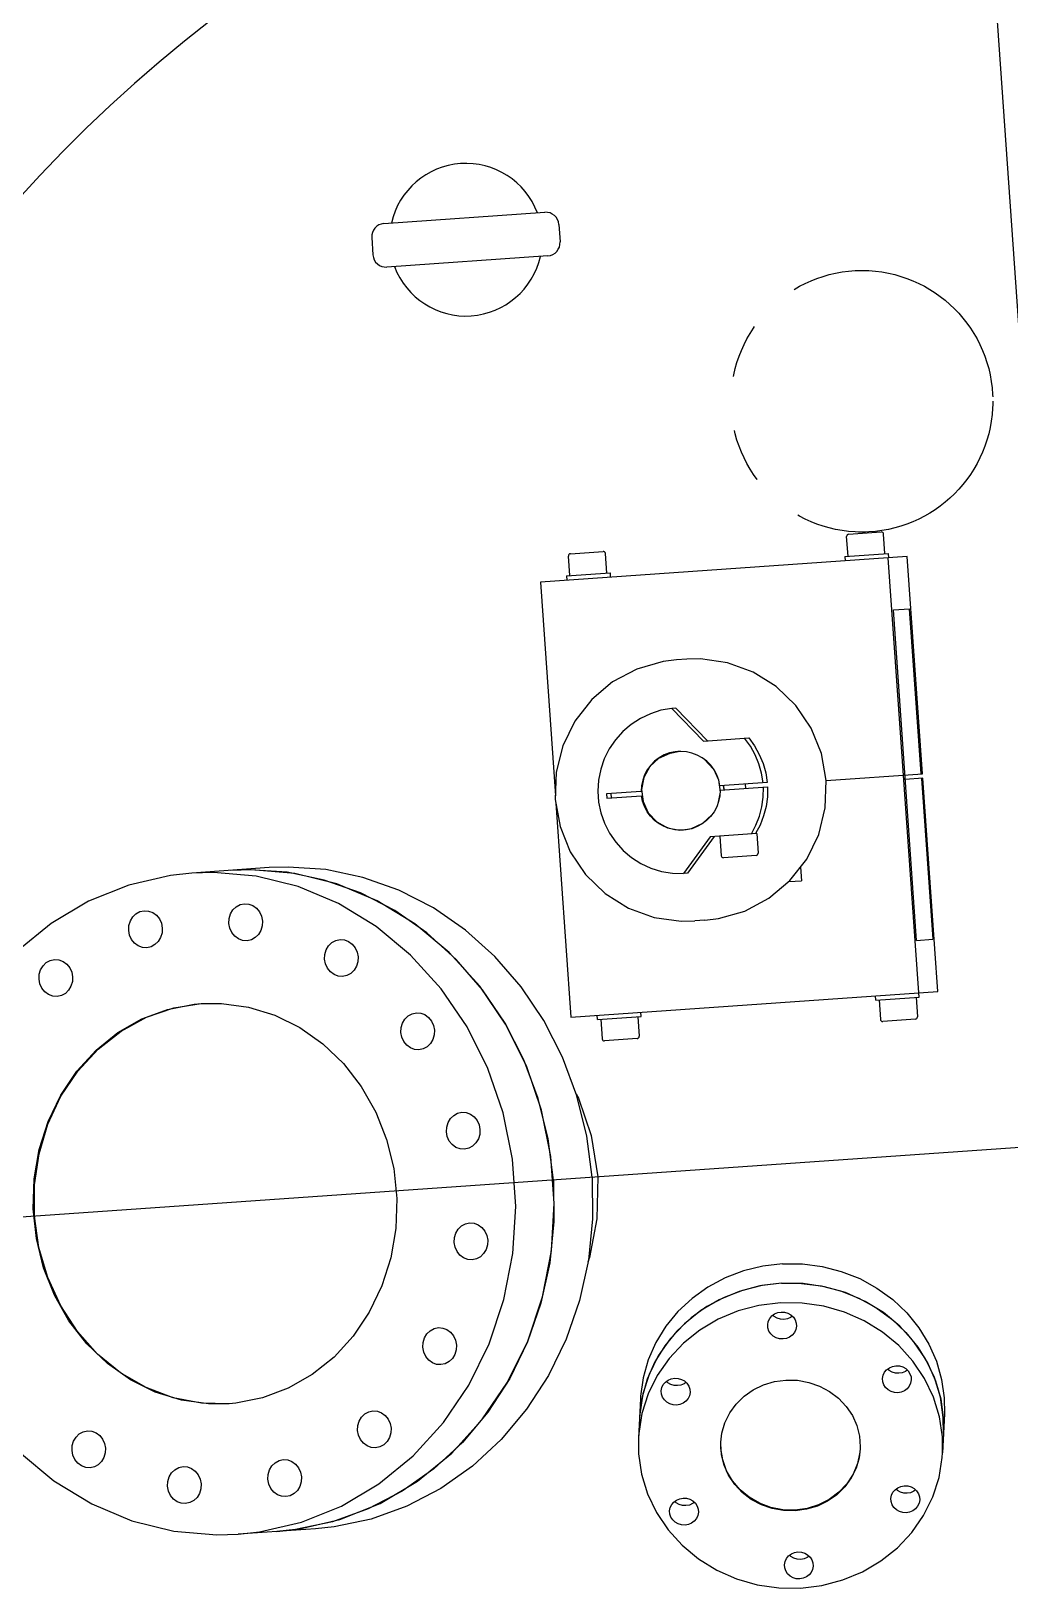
# Model space of a CAD drawing. Extents: x -50 to 48714, y -13211 to 6743.
# Drawn here: x 20796.7 to 21021, y 179.4 to 537.2 of the extents above; entities that cross this region are included whole.
import ezdxf

# ---------------------------------------------------------------- set-up
doc = ezdxf.new("R2010")
doc.units = 0
doc.header["$LTSCALE"] = 50
doc.linetypes.add('UE46_HMI$0$DASH_CENTER', pattern=[36, 24, -3, 6, -3])
doc.linetypes.add('UE46_HMI$0$PHANTOM', pattern=[2.5, 1.25, -0.25, 0.25, -0.25, 0.25, -0.25])
doc.layers.get('0').update_dxf_attribs({"linetype": 'CONTINUOUS'})
doc.layers.add('UE46_HMI$0$1', color=7, linetype='CONTINUOUS')
doc.layers.add('UE46_HMI$0$BETON', color=7, linetype='CONTINUOUS')

# ---------------------------------------------------------------- blocks, each defined once
blk = doc.blocks.new('UE46_HMI$0$SOCKEL__39')
at = {"layer": 'UE46_HMI$0$BETON', "color": 4, "linetype": 'UE46_HMI$0$PHANTOM'}
blk.add_circle((3987.15, 452.44), 30, dxfattribs=at)
blk = doc.blocks.new('UE46_HMI')
at = {"color": 7, "linetype": 'CONTINUOUS'}
for p, q in [((3877.54, 493.12), (3914.45, 495.7)), ((3917.65, 492.92), (3917.93, 488.93)), ((3874.76, 489.92), (3875.04, 485.93)), ((3915.15, 485.73), (3878.24, 483.15)), ((3984.1, 421.87), (3991.58, 422.4)), ((3983.95, 416.85), (3983.63, 421.34)), ((3992.43, 417.44), (3992.11, 421.93)), ((3997.54, 416.8), (3913.45, 410.92)), ((3920.16, 412.39), (3919.85, 416.88)), ((3920.31, 417.41), (3927.8, 417.94)), ((3928.64, 412.98), (3928.33, 417.47)), ((3983.2, 416.8), (3993.17, 417.5)), ((3983.2, 416.8), (3983.27, 415.8)), ((3993.17, 417.5), (3993.24, 416.5)), ((4000.16, 316.74), (3993.18, 416.5)), ((4001.02, 366.92), (3997.54, 416.8)), ((3919.42, 412.34), (3929.39, 413.04)), ((3919.42, 412.34), (3919.49, 411.34)), ((3929.39, 413.04), (3929.46, 412.04)), ((3913.45, 410.92), (3916.88, 361.9)), ((3994.37, 404.55), (3998.07, 404.81)), ((3999.67, 328.73), (3994.37, 404.55)), ((4000.72, 366.9), (3998.07, 404.81)), ((3935.52, 390.94), (3929.99, 388)), ((3941.55, 392.67), (3935.52, 390.94)), ((3944.66, 393.05), (3941.55, 392.67)), ((3946.97, 393.21), (3944.66, 393.05)), ((3950.1, 393.27), (3946.97, 393.21)), ((3956.31, 392.4), (3950.1, 393.27)), ((3962.2, 390.25), (3956.31, 392.4)), ((3967.51, 386.93), (3962.2, 390.25)), ((3929.99, 388), (3925.19, 383.97)), ((3972.02, 382.57), (3967.51, 386.93)), ((3925.19, 383.97), (3921.33, 379.02)), ((3936.36, 379.66), (3934.24, 378.28)), ((3938.65, 380.73), (3936.36, 379.66)), ((3941.07, 381.5), (3938.65, 380.73)), ((3943.56, 381.94), (3941.07, 381.5)), ((3944.51, 382), (3943.56, 381.94)), ((3943.56, 381.94), (3950.79, 374.44)), ((3944.51, 382), (3951.75, 374.5)), ((3975.53, 377.37), (3972.02, 382.57)), ((3921.33, 379.02), (3918.59, 373.39)), ((3932.32, 376.64), (3930.63, 374.75)), ((3934.24, 378.28), (3932.32, 376.64)), ((3977.88, 371.56), (3975.53, 377.37)), ((3918.59, 373.39), (3917.07, 367.3)), ((3929.21, 372.66), (3928.07, 370.39)), ((3930.63, 374.75), (3929.21, 372.66)), ((3950.79, 374.44), (3961.21, 375.16)), ((3961.57, 373.28), (3960.25, 375.1)), ((3961.21, 375.16), (3962.53, 373.35)), ((3962.67, 371.32), (3961.57, 373.28)), ((3962.53, 373.35), (3963.62, 371.39)), ((3928.07, 370.39), (3927.25, 368)), ((3938.71, 368.92), (3937.93, 367.87)), ((3940.6, 370.51), (3938.54, 368.59)), ((3939.62, 369.85), (3938.71, 368.92)), ((3940.66, 370.64), (3939.62, 369.85)), ((3940.6, 370.51), (3943.15, 371.7)), ((3941.81, 371.27), (3940.66, 370.64)), ((3943.03, 371.73), (3941.81, 371.27)), ((3944.3, 372), (3943.03, 371.73)), ((3943.15, 371.7), (3945, 372.02)), ((3944.95, 372.07), (3944.3, 372)), ((3945.6, 372.09), (3944.95, 372.07)), ((3945.43, 372.09), (3945.26, 372.07)), ((3946.9, 372), (3945.6, 372.09)), ((3948.18, 371.71), (3946.9, 372)), ((3949.39, 371.25), (3948.18, 371.71)), ((3950.53, 370.61), (3949.39, 371.25)), ((3951.57, 369.82), (3950.53, 370.61)), ((3951.15, 370.15), (3951.16, 370.14)), ((3951.16, 370.14), (3953.05, 368.11)), ((3952.48, 368.89), (3951.57, 369.82)), ((3953.25, 367.83), (3952.48, 368.89)), ((3963.52, 369.25), (3962.67, 371.32)), ((3964.13, 367.09), (3963.52, 369.25)), ((3963.62, 371.39), (3964.48, 369.31)), ((3964.48, 369.31), (3965.09, 367.15)), ((3978.96, 365.38), (3977.88, 371.56)), ((3917.07, 367.3), (3916.85, 361.03)), ((3926.76, 365.51), (3926.6, 362.99)), ((3927.25, 368), (3926.76, 365.51)), ((3936.88, 365.49), (3936.62, 364.21)), ((3937.17, 366.13), (3936.64, 363.36)), ((3937.32, 366.72), (3936.88, 365.49)), ((3938.54, 368.59), (3937.17, 366.13)), ((3937.93, 367.87), (3937.32, 366.72)), ((3953.09, 368.06), (3954.27, 365.53)), ((3953.86, 366.68), (3953.25, 367.83)), ((3954.3, 365.45), (3953.86, 366.68)), ((3954.27, 365.53), (3954.61, 362.73)), ((3954.55, 364.17), (3954.3, 365.45)), ((3964.48, 364.87), (3964.13, 367.09)), ((3965.09, 367.15), (3965.43, 364.93)), ((3978.75, 359.11), (3978.96, 365.38)), ((3978.96, 365.38), (4001.02, 366.92)), ((4001.09, 365.92), (3997.09, 365.64)), ((4000.79, 365.9), (4003.37, 328.99)), ((4004.51, 317.04), (4001.09, 365.92)), ((3926.6, 362.99), (3926.78, 360.46)), ((3936.54, 362.91), (3928.6, 362.36)), ((3928.6, 362.36), (3928.67, 361.36)), ((3928.67, 361.36), (3936.61, 361.92)), ((3929.56, 362.43), (3929.63, 361.43)), ((3936.62, 364.21), (3936.54, 362.91)), ((3936.87, 360.64), (3936.61, 361.92)), ((3936.64, 363.36), (3936.98, 360.57)), ((3954.61, 362.73), (3954.09, 360.05)), ((3954.55, 361.87), (3954.29, 360.6)), ((3965.43, 364.93), (3954.55, 364.17)), ((3954.62, 363.18), (3954.55, 361.87)), ((3954.62, 363.18), (3965.5, 363.94)), ((3955.35, 364.23), (3955.47, 363.23)), ((3955.56, 363.24), (3955.49, 364.24)), ((3960.55, 363.59), (3960.48, 364.59)), ((3964.21, 359.4), (3964.51, 361.62)), ((3964.51, 361.62), (3964.54, 363.87)), ((3965.47, 361.69), (3965.17, 359.47)), ((3965.5, 363.94), (3965.47, 361.69)), ((3916.85, 361.03), (3917.94, 354.86)), ((3917, 360.18), (3920.43, 311.16)), ((3926.78, 360.46), (3927.29, 357.98)), ((3927.29, 357.98), (3928.12, 355.59)), ((3937.3, 359.41), (3936.87, 360.64)), ((3936.98, 360.57), (3938.17, 358.02)), ((3937.91, 358.25), (3937.3, 359.41)), ((3938.68, 357.2), (3937.91, 358.25)), ((3938.17, 358.02), (3940.09, 355.96)), ((3953.23, 358.22), (3952.46, 357.17)), ((3953.84, 359.37), (3953.23, 358.22)), ((3954.29, 360.6), (3953.84, 359.37)), ((3963.65, 357.23), (3964.21, 359.4)), ((3965.17, 359.47), (3964.61, 357.29)), ((3977.23, 353.03), (3978.75, 359.11)), ((3917.94, 354.86), (3920.29, 349.04)), ((3928.12, 355.59), (3929.27, 353.33)), ((3939.59, 356.27), (3938.68, 357.2)), ((3940.63, 355.47), (3939.59, 356.27)), ((3940.09, 355.96), (3942.55, 354.59)), ((3941.77, 354.84), (3940.63, 355.47)), ((3942.99, 354.38), (3941.77, 354.84)), ((3942.55, 354.59), (3945.31, 354.05)), ((3944.26, 354.09), (3942.99, 354.38)), ((3946.25, 354.07), (3948.1, 354.4)), ((3948.14, 354.36), (3946.86, 354.09)), ((3948.1, 354.4), (3950.65, 355.59)), ((3949.36, 354.82), (3948.14, 354.36)), ((3950.5, 355.45), (3949.36, 354.82)), ((3951.54, 356.24), (3950.5, 355.45)), ((3952.71, 357.51), (3950.65, 355.59)), ((3952.46, 357.17), (3951.54, 356.24)), ((3952.72, 357.53), (3952.71, 357.51)), ((3961.79, 353.15), (3962.84, 355.13)), ((3963.8, 355.2), (3962.74, 353.22)), ((3962.84, 355.13), (3963.65, 357.23)), ((3964.61, 357.29), (3963.8, 355.2)), ((3929.27, 353.33), (3930.7, 351.25)), ((3930.7, 351.25), (3932.4, 349.37)), ((3945.56, 353.99), (3944.26, 354.09)), ((3945.31, 354.05), (3946.25, 354.07)), ((3946.21, 354.02), (3945.56, 353.99)), ((3946.86, 354.09), (3946.21, 354.02)), ((3952.33, 352.49), (3946.21, 344.05)), ((3946.69, 354.07), (3946.52, 354.06)), ((3953.29, 352.56), (3947.16, 344.12)), ((3963.03, 353.24), (3952.33, 352.49)), ((3954.55, 352.64), (3954.86, 348.16)), ((3963.03, 353.24), (3963.34, 348.75)), ((3974.49, 347.39), (3977.23, 353.03)), ((3920.29, 349.04), (3923.8, 343.84)), ((3932.4, 349.37), (3934.34, 347.74)), ((3934.34, 347.74), (3936.47, 346.38)), ((3962.88, 348.21), (3955.39, 347.69)), ((3970.63, 342.45), (3974.49, 347.39)), ((3828.65, 343.65), (3819.05, 341.43)), ((3833.54, 344.18), (3828.65, 343.65)), ((3851.25, 345.42), (3833.54, 344.18)), ((3838.45, 344.33), (3833.54, 344.18)), ((3848.27, 343.47), (3838.45, 344.33)), ((3846.72, 344.95), (3842.39, 344.8)), ((3847.31, 344.95), (3842.39, 344.8)), ((3855.36, 344.36), (3846.72, 344.95)), ((3857.12, 344.09), (3847.31, 344.95)), ((3855.57, 345.57), (3851.25, 345.42)), ((3863.88, 342.58), (3855.36, 344.36)), ((3864.22, 344.98), (3855.57, 345.57)), ((3866.74, 341.7), (3857.12, 344.09)), ((3872.74, 343.2), (3864.22, 344.98)), ((3923.8, 343.84), (3928.3, 339.48)), ((3936.47, 346.38), (3938.77, 345.31)), ((3938.77, 345.31), (3941.18, 344.56)), ((3941.18, 344.56), (3943.68, 344.14)), ((3943.68, 344.14), (3946.21, 344.05)), ((3947.16, 344.12), (3946.21, 344.05)), ((3973.04, 345.54), (3973.26, 342.43)), ((3819.05, 341.43), (3809.86, 337.72)), ((3857.89, 341.08), (3848.27, 343.47)), ((3867.12, 337.21), (3857.89, 341.08)), ((3872.15, 339.63), (3863.88, 342.58)), ((3875.97, 337.83), (3866.74, 341.7)), ((3881.01, 340.25), (3872.74, 343.2)), ((3888.89, 336.19), (3881.01, 340.25)), ((3965.83, 338.42), (3970.63, 342.45)), ((3970.36, 342.22), (3973.26, 342.43)), ((3809.86, 337.72), (3801.26, 332.61)), ((3842.95, 335.72), (3843.7, 336.45)), ((3843.7, 336.45), (3844.59, 336.94)), ((3844.59, 336.94), (3845.58, 337.15)), ((3845.58, 337.15), (3846.58, 337.08)), ((3846.58, 337.08), (3847.54, 336.72)), ((3847.54, 336.72), (3848.38, 336.1)), ((3875.77, 331.94), (3867.12, 337.21)), ((3880.04, 335.57), (3872.15, 339.63)), ((3884.63, 332.56), (3875.97, 337.83)), ((3928.3, 339.48), (3933.62, 336.16)), ((3960.29, 335.47), (3965.83, 338.42)), ((3819.1, 332.14), (3819.42, 333.19)), ((3819.42, 333.19), (3819.97, 334.11)), ((3819.97, 334.11), (3820.71, 334.84)), ((3820.71, 334.84), (3821.61, 335.33)), ((3821.61, 335.33), (3822.6, 335.55)), ((3822.6, 335.55), (3823.6, 335.47)), ((3823.6, 335.47), (3824.56, 335.11)), ((3824.56, 335.11), (3825.4, 334.49)), ((3825.4, 334.49), (3826.07, 333.66)), ((3826.07, 333.66), (3826.53, 332.66)), ((3842.03, 332.65), (3842.09, 333.75)), ((3842.09, 333.75), (3842.4, 334.8)), ((3842.4, 334.8), (3842.95, 335.72)), ((3848.38, 336.1), (3849.05, 335.27)), ((3849.05, 335.27), (3849.51, 334.27)), ((3849.51, 334.27), (3849.72, 333.18)), ((3849.72, 333.18), (3849.66, 332.08)), ((3887.41, 330.47), (3880.04, 335.57)), ((3896.26, 331.09), (3888.89, 336.19)), ((3933.62, 336.16), (3939.51, 334.02)), ((3939.51, 334.02), (3945.71, 333.14)), ((3945.71, 333.14), (3948.85, 333.2)), ((3951.15, 333.36), (3948.85, 333.2)), ((3951.15, 333.36), (3954.27, 333.74)), ((3954.27, 333.74), (3960.29, 335.47)), ((3801.26, 332.61), (3793.42, 326.18)), ((3819.05, 331.04), (3819.1, 332.14)), ((3819.26, 329.95), (3819.05, 331.04)), ((3819.71, 328.95), (3819.26, 329.95)), ((3826.37, 329.42), (3825.82, 328.5)), ((3826.68, 330.47), (3826.37, 329.42)), ((3826.53, 332.66), (3826.73, 331.58)), ((3826.73, 331.58), (3826.68, 330.47)), ((3842.24, 331.56), (3842.03, 332.65)), ((3842.7, 330.56), (3842.24, 331.56)), ((3843.37, 329.73), (3842.7, 330.56)), ((3844.21, 329.11), (3843.37, 329.73)), ((3848.05, 329.38), (3847.16, 328.89)), ((3848.8, 330.11), (3848.05, 329.38)), ((3849.35, 331.03), (3848.8, 330.11)), ((3849.66, 332.08), (3849.35, 331.03)), ((3883.68, 325.37), (3875.77, 331.94)), ((3892.53, 325.99), (3884.63, 332.56)), ((3894.15, 324.39), (3887.41, 330.47)), ((3903.01, 325.01), (3896.26, 331.09)), ((3820.38, 328.12), (3819.71, 328.95)), ((3821.23, 327.5), (3820.38, 328.12)), ((3822.18, 327.14), (3821.23, 327.5)), ((3823.19, 327.07), (3822.18, 327.14)), ((3824.17, 327.28), (3823.19, 327.07)), ((3825.07, 327.77), (3824.17, 327.28)), ((3825.82, 328.5), (3825.07, 327.77)), ((3845.17, 328.75), (3844.21, 329.11)), ((3846.17, 328.67), (3845.17, 328.75)), ((3847.16, 328.89), (3846.17, 328.67)), ((3864, 325.53), (3864.31, 326.58)), ((3864.31, 326.58), (3864.86, 327.5)), ((3864.86, 327.5), (3865.61, 328.23)), ((3865.61, 328.23), (3866.51, 328.72)), ((3866.51, 328.72), (3867.49, 328.93)), ((3867.49, 328.93), (3868.49, 328.86)), ((3868.49, 328.86), (3869.45, 328.5)), ((3869.45, 328.5), (3870.29, 327.88)), ((3870.29, 327.88), (3870.97, 327.05)), ((3870.97, 327.05), (3871.42, 326.05)), ((3871.42, 326.05), (3871.63, 324.96)), ((3899.52, 318.27), (3892.53, 325.99)), ((3999.67, 328.73), (4003.37, 328.99)), ((3798.86, 322.01), (3799.41, 322.93)), ((3799.41, 322.93), (3800.16, 323.66)), ((3800.16, 323.66), (3801.06, 324.14)), ((3801.06, 324.14), (3802.04, 324.36)), ((3802.04, 324.36), (3803.05, 324.28)), ((3803.05, 324.28), (3804, 323.92)), ((3804, 323.92), (3804.84, 323.31)), ((3804.84, 323.31), (3805.52, 322.47)), ((3805.52, 322.47), (3805.97, 321.47)), ((3863.94, 324.43), (3864, 325.53)), ((3864.15, 323.34), (3863.94, 324.43)), ((3864.61, 322.34), (3864.15, 323.34)), ((3865.28, 321.51), (3864.61, 322.34)), ((3871.26, 322.81), (3870.71, 321.89)), ((3871.57, 323.86), (3871.26, 322.81)), ((3871.63, 324.96), (3871.57, 323.86)), ((3890.67, 317.65), (3883.68, 325.37)), ((3900.17, 317.44), (3894.15, 324.39)), ((3909.02, 318.06), (3903.01, 325.01)), ((3798.5, 319.85), (3798.55, 320.96)), ((3798.7, 318.76), (3798.5, 319.85)), ((3798.55, 320.96), (3798.86, 322.01)), ((3799.16, 317.77), (3798.7, 318.76)), ((3806.13, 319.28), (3805.81, 318.23)), ((3805.97, 321.47), (3806.18, 320.39)), ((3806.18, 320.39), (3806.13, 319.28)), ((3866.12, 320.89), (3865.28, 321.51)), ((3867.08, 320.53), (3866.12, 320.89)), ((3868.08, 320.45), (3867.08, 320.53)), ((3869.07, 320.67), (3868.08, 320.45)), ((3869.96, 321.16), (3869.07, 320.67)), ((3870.71, 321.89), (3869.96, 321.16)), ((3799.83, 316.93), (3799.16, 317.77)), ((3800.67, 316.31), (3799.83, 316.93)), ((3801.63, 315.95), (3800.67, 316.31)), ((3802.63, 315.88), (3801.63, 315.95)), ((3803.62, 316.09), (3802.63, 315.88)), ((3804.52, 316.58), (3803.62, 316.09)), ((3805.26, 317.31), (3804.52, 316.58)), ((3805.81, 318.23), (3805.26, 317.31)), ((3896.61, 308.92), (3890.67, 317.65)), ((3905.46, 309.54), (3899.52, 318.27)), ((3905.35, 309.72), (3900.17, 317.44)), ((3914.21, 310.34), (3909.02, 318.06)), ((3920.43, 311.16), (4004.51, 317.04)), ((3990.31, 315.05), (3990.24, 316.05)), ((3990.31, 315.05), (4000.29, 315.75)), ((3991.06, 315.1), (3991.38, 310.61)), ((3999.54, 315.69), (3999.86, 311.2)), ((4000.29, 315.75), (4000.22, 316.74)), ((3822.08, 310.72), (3827.96, 312.92)), ((3823.15, 311.13), (3829.38, 313.25)), ((3827.96, 312.92), (3834.08, 314.12)), ((3829.38, 313.25), (3835.63, 314.24)), ((3834.08, 314.12), (3835.63, 314.26)), ((3835.63, 314.26), (3840.31, 314.29)), ((3840.31, 314.29), (3846.51, 313.44)), ((3846.51, 313.44), (3852.53, 311.59)), ((3852.53, 311.59), (3858.25, 308.77)), ((3882.36, 310.71), (3883.11, 311.44)), ((3883.11, 311.44), (3884.01, 311.93)), ((3884.01, 311.93), (3884.99, 312.14)), ((3884.99, 312.14), (3886, 312.06)), ((3886, 312.06), (3886.96, 311.71)), ((3886.96, 311.71), (3887.8, 311.09)), ((3926.53, 310.59), (3926.46, 311.59)), ((3936.51, 311.29), (3936.44, 312.28)), ((3812.01, 303.8), (3817.31, 307.95)), ((3816.57, 307.58), (3822.08, 310.72)), ((3817.31, 307.95), (3823.15, 311.13)), ((3858.25, 308.77), (3863.54, 305.05)), ((3881.45, 307.63), (3881.5, 308.74)), ((3881.5, 308.74), (3881.82, 309.79)), ((3881.82, 309.79), (3882.36, 310.71)), ((3887.8, 311.09), (3888.47, 310.25)), ((3888.47, 310.25), (3888.93, 309.26)), ((3888.93, 309.26), (3889.13, 308.17)), ((3889.13, 308.17), (3889.08, 307.06)), ((3901.37, 299.36), (3896.61, 308.92)), ((3909.63, 301.36), (3905.35, 309.72)), ((3910.22, 299.98), (3905.46, 309.54)), ((3918.48, 301.98), (3914.21, 310.34)), ((3926.53, 310.59), (3936.51, 311.29)), ((3927.28, 310.64), (3927.59, 306.15)), ((3935.76, 311.23), (3936.07, 306.74)), ((3999.39, 310.67), (3991.91, 310.15)), ((3811.56, 303.56), (3816.57, 307.58)), ((3863.54, 305.05), (3868.27, 300.5)), ((3881.66, 306.54), (3881.45, 307.63)), ((3882.11, 305.55), (3881.66, 306.54)), ((3882.78, 304.71), (3882.11, 305.55)), ((3883.63, 304.09), (3882.78, 304.71)), ((3887.47, 304.36), (3886.57, 303.87)), ((3888.22, 305.09), (3887.47, 304.36)), ((3888.77, 306.01), (3888.22, 305.09)), ((3889.08, 307.06), (3888.77, 306.01)), ((3935.61, 306.21), (3928.13, 305.69)), ((3807.16, 298.76), (3811.56, 303.56)), ((3807.37, 298.77), (3812.01, 303.8)), ((3884.58, 303.74), (3883.63, 304.09)), ((3885.59, 303.66), (3884.58, 303.74)), ((3886.57, 303.87), (3885.59, 303.66)), ((3912.93, 292.5), (3909.63, 301.36)), ((3921.78, 293.11), (3918.48, 301.98)), ((3803.47, 293.28), (3807.16, 298.76)), ((3803.52, 293), (3807.37, 298.77)), ((3868.27, 300.5), (3872.35, 295.24)), ((3904.86, 289.18), (3901.37, 299.36)), ((3913.71, 289.8), (3910.22, 299.98)), ((3872.35, 295.24), (3875.68, 289.38)), ((3921.64, 293.49), (3922.15, 292.53)), ((3800.54, 286.62), (3803.52, 293)), ((3800.57, 287.24), (3803.47, 293.28)), ((3915.2, 283.26), (3912.93, 292.5)), ((3924.05, 283.88), (3921.78, 293.11)), ((3922.15, 292.53), (3925.07, 283.98)), ((3798.51, 279.8), (3800.54, 286.62)), ((3798.53, 280.78), (3800.57, 287.24)), ((3875.68, 289.38), (3878.18, 283.05)), ((3891.94, 285.92), (3892.25, 286.97)), ((3892.25, 286.97), (3892.8, 287.89)), ((3892.8, 287.89), (3893.55, 288.62)), ((3893.55, 288.62), (3894.44, 289.11)), ((3894.44, 289.11), (3895.43, 289.33)), ((3895.43, 289.33), (3896.43, 289.25)), ((3896.43, 289.25), (3897.39, 288.89)), ((3897.39, 288.89), (3898.23, 288.27)), ((3898.23, 288.27), (3898.9, 287.44)), ((3898.9, 287.44), (3899.36, 286.44)), ((3899.36, 286.44), (3899.57, 285.36)), ((3907, 278.57), (3904.86, 289.18)), ((3915.85, 279.19), (3913.71, 289.8)), ((3878.18, 283.05), (3879.81, 276.4)), ((3891.88, 284.82), (3891.94, 285.92)), ((3892.09, 283.73), (3891.88, 284.82)), ((3892.54, 282.73), (3892.09, 283.73)), ((3893.22, 281.9), (3892.54, 282.73)), ((3899.2, 283.2), (3898.65, 282.28)), ((3899.51, 284.25), (3899.2, 283.2)), ((3899.57, 285.36), (3899.51, 284.25)), ((3916.41, 273.79), (3915.2, 283.26)), ((3925.26, 274.41), (3924.05, 283.88)), ((3925.07, 283.98), (3926.57, 274.5)), ((3797.38, 274.04), (3798.53, 280.78)), ((3797.47, 272.69), (3798.51, 279.8)), ((3894.06, 281.28), (3893.22, 281.9)), ((3895.02, 280.92), (3894.06, 281.28)), ((3896.02, 280.85), (3895.02, 280.92)), ((3897.01, 281.06), (3896.02, 280.85)), ((3897.9, 281.55), (3897.01, 281.06)), ((3898.65, 282.28), (3897.9, 281.55)), ((3916.61, 268.37), (3915.85, 279.19)), ((3879.81, 276.4), (3880.52, 269.56)), ((3907.76, 267.75), (3907, 278.57)), ((3797.16, 267.18), (3797.38, 274.04)), ((3797.46, 265.47), (3797.47, 272.69)), ((3916.41, 273.79), (3916.53, 264.25)), ((3925.26, 274.41), (3925.38, 264.87)), ((3926.57, 274.5), (3926.4, 264.91)), ((3880.52, 269.56), (3880.3, 262.69)), ((3797.87, 260.34), (3797.16, 267.18)), ((3798.48, 258.33), (3797.46, 265.47)), ((3907.11, 256.95), (3907.76, 267.75)), ((3915.96, 257.57), (3916.61, 268.37)), ((3925.38, 264.87), (3924.42, 255.41)), ((3926.4, 264.91), (3924.71, 256.04)), ((3880.3, 262.69), (3879.16, 255.96)), ((3893.71, 260.57), (3894.02, 261.62)), ((3894.02, 261.62), (3894.57, 262.54)), ((3894.57, 262.54), (3895.32, 263.27)), ((3895.32, 263.27), (3896.22, 263.75)), ((3896.22, 263.75), (3897.2, 263.97)), ((3897.2, 263.97), (3898.21, 263.89)), ((3898.21, 263.89), (3899.16, 263.53)), ((3899.16, 263.53), (3900, 262.92)), ((3900, 262.92), (3900.68, 262.08)), ((3900.68, 262.08), (3901.13, 261.09)), ((3916.53, 264.25), (3915.57, 254.79)), ((3799.5, 253.68), (3797.87, 260.34)), ((3800.49, 251.44), (3798.48, 258.33)), ((3893.66, 259.46), (3893.71, 260.57)), ((3893.86, 258.37), (3893.66, 259.46)), ((3894.32, 257.38), (3893.86, 258.37)), ((3900.97, 257.84), (3900.42, 256.92)), ((3901.29, 258.89), (3900.97, 257.84)), ((3901.13, 261.09), (3901.34, 260)), ((3901.34, 260), (3901.29, 258.89)), ((3879.16, 255.96), (3877.11, 249.5)), ((3894.99, 256.54), (3894.32, 257.38)), ((3895.83, 255.92), (3894.99, 256.54)), ((3896.79, 255.56), (3895.83, 255.92)), ((3897.79, 255.49), (3896.79, 255.56)), ((3898.78, 255.7), (3897.79, 255.49)), ((3899.68, 256.19), (3898.78, 255.7)), ((3900.42, 256.92), (3899.68, 256.19)), ((3905.07, 246.38), (3907.11, 256.95)), ((3915.57, 254.79), (3913.53, 245.55)), ((3913.93, 246.99), (3915.96, 257.57)), ((3924.42, 255.41), (3922.39, 246.16)), ((3924.71, 256.04), (3924.33, 255.01)), ((3968.91, 254.58), (3964.39, 254.04)), ((3968.91, 254.58), (3973.48, 254.55)), ((3973.48, 254.55), (3978, 253.97)), ((3802.01, 247.35), (3799.5, 253.68)), ((3803.45, 244.96), (3800.49, 251.44)), ((3955.76, 251.34), (3951.81, 249.22)), ((3959.98, 252.96), (3955.76, 251.34)), ((3964.39, 254.04), (3959.98, 252.96)), ((3978, 253.97), (3982.41, 252.83)), ((3982.41, 252.83), (3986.63, 251.17)), ((3986.63, 251.17), (3990.58, 249)), ((3805.33, 241.49), (3802.01, 247.35)), ((3877.11, 249.5), (3874.21, 243.46)), ((3910.54, 236.87), (3913.93, 246.99)), ((3951.81, 249.22), (3948.19, 246.63)), ((3958.97, 248.23), (3954.43, 246.34)), ((3959.76, 248.49), (3955.54, 246.87)), ((3963.76, 249.49), (3958.97, 248.23)), ((3964.17, 249.57), (3959.76, 248.49)), ((3968.69, 250.1), (3963.76, 249.49)), ((3968.69, 250.1), (3964.17, 249.57)), ((3973.67, 250.05), (3968.69, 250.1)), ((3968.69, 250.1), (3973.26, 250.08)), ((3973.26, 250.08), (3977.78, 249.49)), ((3978.59, 249.33), (3973.67, 250.05)), ((3977.78, 249.49), (3982.19, 248.36)), ((3983.36, 247.96), (3978.59, 249.33)), ((3982.19, 248.36), (3986.41, 246.69)), ((3987.88, 245.96), (3983.36, 247.96)), ((3990.58, 249), (3994.2, 246.37)), ((3807.29, 239.06), (3803.45, 244.96)), ((3874.21, 243.46), (3870.52, 237.98)), ((3901.69, 236.25), (3905.07, 246.38)), ((3913.53, 245.55), (3910.46, 236.67)), ((3922.39, 246.16), (3919.31, 237.29)), ((3944.96, 243.62), (3942.18, 240.24)), ((3948.19, 246.63), (3944.96, 243.62)), ((3950.23, 243.86), (3946.45, 240.84)), ((3951.59, 244.75), (3947.97, 242.16)), ((3954.43, 246.34), (3950.23, 243.86)), ((3955.54, 246.87), (3951.59, 244.75)), ((3958.75, 243.76), (3954.21, 241.87)), ((3963.54, 245.02), (3958.75, 243.76)), ((3968.47, 245.63), (3963.54, 245.02)), ((3967.11, 243.08), (3967.84, 243.39)), ((3967.84, 243.39), (3968.62, 243.52)), ((3973.45, 245.58), (3968.47, 245.63)), ((3968.62, 243.52), (3969.41, 243.48)), ((3969.41, 243.48), (3970.17, 243.25)), ((3978.37, 244.85), (3973.45, 245.58)), ((3983.14, 243.48), (3978.37, 244.85)), ((3987.66, 241.49), (3983.14, 243.48)), ((3986.41, 246.69), (3990.36, 244.53)), ((3992.05, 243.39), (3987.88, 245.96)), ((3990.36, 244.53), (3993.98, 241.9)), ((3995.8, 240.28), (3992.05, 243.39)), ((3994.2, 246.37), (3997.43, 243.32)), ((3809.41, 236.23), (3805.33, 241.49)), ((3889.06, 239.71), (3890.04, 239.93)), ((3890.04, 239.93), (3891.05, 239.85)), ((3891.05, 239.85), (3892.01, 239.49)), ((3942.18, 240.24), (3939.9, 236.54)), ((3946.45, 240.84), (3943.17, 237.35)), ((3947.97, 242.16), (3944.74, 239.15)), ((3954.21, 241.87), (3950.01, 239.39)), ((3965.54, 240.59), (3965.68, 241.35)), ((3965.59, 239.87), (3965.54, 240.59)), ((3965.83, 239.16), (3965.59, 239.87)), ((3965.68, 241.35), (3966, 242.04)), ((3966, 242.04), (3966.49, 242.62)), ((3966.49, 242.62), (3967.11, 243.08)), ((3967.03, 242.47), (3966.7, 242.78)), ((3967.72, 242.08), (3967.03, 242.47)), ((3968.48, 241.86), (3967.72, 242.08)), ((3969.27, 241.81), (3968.48, 241.86)), ((3970.05, 241.94), (3969.27, 241.81)), ((3970.78, 242.25), (3970.05, 241.94)), ((3970.17, 243.25), (3970.86, 242.87)), ((3971.19, 242.55), (3970.78, 242.25)), ((3970.86, 242.87), (3971.42, 242.34)), ((3971.42, 242.34), (3971.84, 241.7)), ((3971.84, 241.7), (3972.08, 240.99)), ((3972.13, 240.27), (3971.99, 239.5)), ((3972.08, 240.99), (3972.13, 240.27)), ((3991.83, 238.91), (3987.66, 241.49)), ((3993.98, 241.9), (3997.21, 238.85)), ((3999.04, 236.71), (3995.8, 240.28)), ((3997.43, 243.32), (4000.21, 239.9)), ((4000.21, 239.9), (4002.49, 236.18)), ((3811.91, 233.88), (3807.29, 239.06)), ((3814.15, 231.69), (3809.41, 236.23)), ((3870.52, 237.98), (3866.12, 233.17)), ((3886.5, 235.42), (3886.55, 236.52)), ((3886.55, 236.52), (3886.86, 237.57)), ((3886.86, 237.57), (3887.41, 238.49)), ((3887.41, 238.49), (3888.16, 239.22)), ((3888.16, 239.22), (3889.06, 239.71)), ((3892.01, 239.49), (3892.85, 238.87)), ((3892.85, 238.87), (3893.52, 238.04)), ((3893.52, 238.04), (3893.98, 237.04)), ((3893.98, 237.04), (3894.18, 235.95)), ((3897.02, 226.78), (3901.69, 236.25)), ((3905.88, 227.4), (3910.54, 236.87)), ((3910.46, 236.67), (3906.4, 228.31)), ((3919.31, 237.29), (3915.25, 228.93)), ((3939.9, 236.54), (3938.16, 232.59)), ((3943.17, 237.35), (3940.45, 233.44)), ((3944.74, 239.15), (3941.96, 235.76)), ((3946.23, 236.37), (3942.94, 232.87)), ((3950.01, 239.39), (3946.23, 236.37)), ((3966.25, 238.52), (3965.83, 239.16)), ((3966.81, 237.99), (3966.25, 238.52)), ((3967.5, 237.61), (3966.81, 237.99)), ((3968.26, 237.38), (3967.5, 237.61)), ((3969.05, 237.34), (3968.26, 237.38)), ((3969.83, 237.47), (3969.05, 237.34)), ((3970.56, 237.78), (3969.83, 237.47)), ((3971.18, 238.24), (3970.56, 237.78)), ((3971.67, 238.82), (3971.18, 238.24)), ((3971.99, 239.5), (3971.67, 238.82)), ((3995.58, 235.81), (3991.83, 238.91)), ((3997.21, 238.85), (3999.99, 235.43)), ((4001.7, 232.75), (3999.04, 236.71)), ((3817.2, 229.55), (3811.91, 233.88)), ((3866.12, 233.17), (3861.11, 229.16)), ((3886.71, 234.33), (3886.5, 235.42)), ((3887.16, 233.33), (3886.71, 234.33)), ((3887.83, 232.5), (3887.16, 233.33)), ((3893.27, 232.88), (3892.52, 232.15)), ((3893.82, 233.8), (3893.27, 232.88)), ((3894.13, 234.85), (3893.82, 233.8)), ((3894.18, 235.95), (3894.13, 234.85)), ((3940.45, 233.44), (3938.36, 229.21)), ((3941.96, 235.76), (3939.68, 232.06)), ((3942.94, 232.87), (3940.23, 228.97)), ((3998.81, 232.24), (3995.58, 235.81)), ((3999.99, 235.43), (4002.27, 231.71)), ((4003.74, 228.47), (4001.7, 232.75)), ((4002.49, 236.18), (4004.24, 232.21)), ((3819.43, 227.97), (3814.15, 231.69)), ((3823.03, 226.18), (3817.2, 229.55)), ((3861.11, 229.16), (3855.61, 226.02)), ((3888.68, 231.88), (3887.83, 232.5)), ((3889.63, 231.52), (3888.68, 231.88)), ((3890.64, 231.45), (3889.63, 231.52)), ((3891.62, 231.66), (3890.64, 231.45)), ((3892.52, 232.15), (3891.62, 231.66)), ((3938.36, 229.21), (3936.93, 224.74)), ((3938.16, 232.59), (3936.98, 228.45)), ((3939.68, 232.06), (3937.93, 228.11)), ((3992, 229.02), (3992.32, 229.7)), ((3992.32, 229.7), (3992.81, 230.28)), ((3992.81, 230.28), (3993.43, 230.74)), ((3993.36, 230.13), (3993.02, 230.44)), ((3994.04, 229.74), (3993.36, 230.13)), ((3993.43, 230.74), (3994.16, 231.05)), ((3994.8, 229.52), (3994.04, 229.74)), ((3994.16, 231.05), (3994.94, 231.18)), ((3995.59, 229.47), (3994.8, 229.52)), ((3994.94, 231.18), (3995.73, 231.14)), ((3996.37, 229.6), (3995.59, 229.47)), ((3995.73, 231.14), (3996.49, 230.91)), ((3997.1, 229.91), (3996.37, 229.6)), ((3996.49, 230.91), (3997.18, 230.53)), ((3997.51, 230.21), (3997.1, 229.91)), ((3997.18, 230.53), (3997.74, 230)), ((3997.74, 230), (3998.16, 229.36)), ((3998.16, 229.36), (3998.4, 228.65)), ((4001.48, 228.28), (3998.81, 232.24)), ((4002.27, 231.71), (4004.02, 227.74)), ((4004.24, 232.21), (4005.42, 228.06)), ((3825.15, 225.15), (3819.43, 227.97)), ((3829.25, 223.84), (3823.03, 226.18)), ((3855.61, 226.02), (3849.73, 223.82)), ((3891.18, 218.16), (3897.02, 226.78)), ((3900.03, 218.78), (3905.88, 227.4)), ((3906.4, 228.31), (3901.41, 220.59)), ((3915.25, 228.93), (3910.27, 221.21)), ((3936.98, 228.45), (3936.38, 224.21)), ((3937.93, 228.11), (3936.75, 223.98)), ((3940.23, 228.97), (3938.13, 224.74)), ((3941.14, 225.42), (3941.28, 226.18)), ((3941.28, 226.18), (3941.6, 226.86)), ((3941.6, 226.86), (3942.09, 227.45)), ((3942.09, 227.45), (3942.72, 227.91)), ((3942.64, 227.29), (3942.3, 227.61)), ((3943.32, 226.91), (3942.64, 227.29)), ((3942.72, 227.91), (3943.44, 228.22)), ((3944.08, 226.68), (3943.32, 226.91)), ((3943.44, 228.22), (3944.22, 228.35)), ((3944.87, 226.64), (3944.08, 226.68)), ((3944.22, 228.35), (3945.01, 228.31)), ((3945.66, 226.77), (3944.87, 226.64)), ((3945.01, 228.31), (3945.78, 228.08)), ((3946.38, 227.08), (3945.66, 226.77)), ((3945.78, 228.08), (3946.46, 227.7)), ((3946.79, 227.38), (3946.38, 227.08)), ((3946.46, 227.7), (3947.02, 227.17)), ((3947.02, 227.17), (3947.44, 226.53)), ((3947.44, 226.53), (3947.68, 225.81)), ((3947.68, 225.81), (3947.73, 225.1)), ((3960.13, 224.21), (3962.24, 225.69)), ((3962.24, 225.69), (3964.58, 226.81)), ((3964.58, 226.81), (3967.1, 227.57)), ((3967.1, 227.57), (3969.71, 227.92)), ((3969.71, 227.92), (3972.35, 227.86)), ((3972.35, 227.86), (3974.95, 227.39)), ((3974.95, 227.39), (3977.43, 226.53)), ((3977.43, 226.53), (3979.74, 225.3)), ((3991.86, 228.25), (3992, 229.02)), ((3991.91, 227.54), (3991.86, 228.25)), ((3992.15, 226.82), (3991.91, 227.54)), ((3992.57, 226.18), (3992.15, 226.82)), ((3993.13, 225.65), (3992.57, 226.18)), ((3993.82, 225.27), (3993.13, 225.65)), ((3997.5, 225.9), (3996.88, 225.44)), ((3997.99, 226.48), (3997.5, 225.9)), ((3998.31, 227.17), (3997.99, 226.48)), ((3998.45, 227.93), (3998.31, 227.17)), ((3998.4, 228.65), (3998.45, 227.93)), ((4003.52, 224), (4001.48, 228.28)), ((4005.12, 223.97), (4003.74, 228.47)), ((4004.02, 227.74), (4005.2, 223.59)), ((4005.42, 228.06), (4006.02, 223.81)), ((3831.18, 223.29), (3825.15, 225.15)), ((3835.71, 222.6), (3829.25, 223.84)), ((3837.37, 222.44), (3831.18, 223.29)), ((3842.05, 222.5), (3835.71, 222.6)), ((3842.05, 222.48), (3837.37, 222.44)), ((3843.6, 222.62), (3842.05, 222.48)), ((3849.73, 223.82), (3843.6, 222.62)), ((3936.34, 223.59), (3935.9, 214.65)), ((3936.75, 223.98), (3936.16, 219.74)), ((3936.93, 224.74), (3936.19, 220.12)), ((3936.38, 224.21), (3936.34, 223.59)), ((3938.13, 224.74), (3936.7, 220.27)), ((3941.19, 224.7), (3941.14, 225.42)), ((3941.43, 223.99), (3941.19, 224.7)), ((3941.85, 223.35), (3941.43, 223.99)), ((3942.42, 222.82), (3941.85, 223.35)), ((3943.1, 222.43), (3942.42, 222.82)), ((3943.86, 222.21), (3943.1, 222.43)), ((3944.65, 222.17), (3943.86, 222.21)), ((3945.43, 222.3), (3944.65, 222.17)), ((3946.16, 222.61), (3945.43, 222.3)), ((3946.78, 223.07), (3946.16, 222.61)), ((3947.27, 223.65), (3946.78, 223.07)), ((3947.59, 224.33), (3947.27, 223.65)), ((3947.73, 225.1), (3947.59, 224.33)), ((3956.82, 220.38), (3958.3, 222.42)), ((3958.3, 222.42), (3960.13, 224.21)), ((3979.74, 225.3), (3981.79, 223.73)), ((3981.79, 223.73), (3983.55, 221.87)), ((3994.58, 225.04), (3993.82, 225.27)), ((3995.37, 225), (3994.58, 225.04)), ((3996.15, 225.13), (3995.37, 225)), ((3996.88, 225.44), (3996.15, 225.13)), ((4004.9, 219.5), (4003.52, 224)), ((4005.8, 219.34), (4005.12, 223.97)), ((4005.2, 223.59), (4005.8, 219.34)), ((4006.02, 223.81), (4006.06, 220.14)), ((3871.56, 217.46), (3871.87, 218.51)), ((3871.87, 218.51), (3872.42, 219.43)), ((3872.42, 219.43), (3873.17, 220.16)), ((3873.17, 220.16), (3874.06, 220.64)), ((3874.06, 220.64), (3875.05, 220.86)), ((3875.05, 220.86), (3876.05, 220.78)), ((3876.05, 220.78), (3877.01, 220.42)), ((3877.01, 220.42), (3877.85, 219.81)), ((3877.85, 219.81), (3878.52, 218.97)), ((3878.52, 218.97), (3878.98, 217.97)), ((3893.12, 211.17), (3900.03, 218.78)), ((3901.41, 220.59), (3895.58, 213.63)), ((3910.27, 221.21), (3904.43, 214.25)), ((3936.7, 220.27), (3935.97, 215.65)), ((3936.19, 220.12), (3936.12, 219.12)), ((3936.16, 219.74), (3936.12, 219.12)), ((3955.72, 218.13), (3956.82, 220.38)), ((3983.55, 221.87), (3984.96, 219.76)), ((3984.96, 219.76), (3985.98, 217.47)), ((4005.58, 214.86), (4004.9, 219.5)), ((4006.06, 220.14), (4005.62, 211.19)), ((4005.84, 215.67), (4005.8, 219.34)), ((3806.42, 213.93), (3806.97, 214.85)), ((3806.97, 214.85), (3807.72, 215.58)), ((3807.72, 215.58), (3808.61, 216.07)), ((3808.61, 216.07), (3809.6, 216.28)), ((3809.6, 216.28), (3810.6, 216.21)), ((3810.6, 216.21), (3811.56, 215.85)), ((3811.56, 215.85), (3812.4, 215.23)), ((3812.4, 215.23), (3813.07, 214.39)), ((3871.5, 216.35), (3871.56, 217.46)), ((3871.71, 215.26), (3871.5, 216.35)), ((3872.16, 214.27), (3871.71, 215.26)), ((3878.82, 214.73), (3878.27, 213.81)), ((3879.13, 215.78), (3878.82, 214.73)), ((3878.98, 217.97), (3879.19, 216.89)), ((3879.19, 216.89), (3879.13, 215.78)), ((3884.26, 210.55), (3891.18, 218.16)), ((3935.97, 215.65), (3935.9, 214.65)), ((3954.78, 213.71), (3955.03, 215.74)), ((3955.03, 215.74), (3955.72, 218.13)), ((3985.98, 217.47), (3986.58, 215.05)), ((3986.58, 215.05), (3986.75, 212.57)), ((4005.62, 211.19), (4005.58, 214.86)), ((3794, 211.36), (3801.91, 204.8)), ((3806.05, 211.77), (3806.11, 212.88)), ((3806.26, 210.68), (3806.05, 211.77)), ((3806.11, 212.88), (3806.42, 213.93)), ((3813.07, 214.39), (3813.53, 213.4)), ((3813.68, 211.2), (3813.37, 210.15)), ((3813.53, 213.4), (3813.74, 212.31)), ((3813.74, 212.31), (3813.68, 211.2)), ((3872.84, 213.43), (3872.16, 214.27)), ((3873.68, 212.81), (3872.84, 213.43)), ((3874.64, 212.45), (3873.68, 212.81)), ((3875.64, 212.38), (3874.64, 212.45)), ((3876.62, 212.59), (3875.64, 212.38)), ((3877.52, 213.08), (3876.62, 212.59)), ((3878.27, 213.81), (3877.52, 213.08)), ((3885.28, 204.75), (3893.12, 211.17)), ((3895.58, 213.63), (3888.99, 207.55)), ((3904.43, 214.25), (3897.84, 208.17)), ((3935.9, 214.65), (3935.94, 210.98)), ((3954.76, 213.27), (3954.78, 213.71)), ((3954.94, 210.79), (3954.76, 213.27)), ((3954.8, 212.2), (3954.79, 213.71)), ((3955.23, 209.61), (3954.8, 212.2)), ((3986.67, 211.37), (3986.13, 208.8)), ((3986.74, 212.13), (3986.49, 210.1)), ((3986.73, 212.13), (3986.67, 211.37)), ((3986.75, 212.57), (3986.74, 212.13)), ((4005.55, 210.19), (4005.62, 211.19)), ((3806.72, 209.69), (3806.26, 210.68)), ((3807.39, 208.85), (3806.72, 209.69)), ((3808.23, 208.24), (3807.39, 208.85)), ((3809.19, 207.88), (3808.23, 208.24)), ((3810.19, 207.8), (3809.19, 207.88)), ((3811.18, 208.02), (3810.19, 207.8)), ((3812.07, 208.5), (3811.18, 208.02)), ((3812.82, 209.23), (3812.07, 208.5)), ((3813.37, 210.15), (3812.82, 209.23)), ((3829.63, 207.36), (3830.53, 207.85)), ((3830.53, 207.85), (3831.51, 208.06)), ((3831.51, 208.06), (3832.51, 207.99)), ((3832.51, 207.99), (3833.47, 207.63)), ((3833.47, 207.63), (3834.31, 207.01)), ((3851.31, 207.32), (3851.86, 208.24)), ((3851.86, 208.24), (3852.61, 208.97)), ((3852.61, 208.97), (3853.51, 209.45)), ((3853.51, 209.45), (3854.49, 209.67)), ((3854.49, 209.67), (3855.5, 209.59)), ((3855.5, 209.59), (3856.45, 209.23)), ((3856.45, 209.23), (3857.3, 208.62)), ((3857.3, 208.62), (3857.97, 207.78)), ((3857.97, 207.78), (3858.42, 206.79)), ((3876.42, 204.13), (3884.26, 210.55)), ((3897.84, 208.17), (3890.6, 203.05)), ((3935.94, 210.98), (3936.62, 206.34)), ((3955.54, 208.37), (3954.94, 210.79)), ((3956.12, 207.13), (3955.23, 209.61)), ((3956.56, 206.08), (3955.54, 208.37)), ((3985.8, 207.71), (3984.7, 205.46)), ((3986.13, 208.8), (3985.12, 206.37)), ((3986.49, 210.1), (3985.8, 207.71)), ((4004.81, 205.57), (4005.55, 210.19)), ((3801.91, 204.8), (3810.56, 199.52)), ((3827.96, 203.55), (3828.02, 204.66)), ((3828.02, 204.66), (3828.33, 205.71)), ((3828.33, 205.71), (3828.88, 206.63)), ((3828.88, 206.63), (3829.63, 207.36)), ((3834.31, 207.01), (3834.99, 206.17)), ((3834.99, 206.17), (3835.44, 205.18)), ((3835.44, 205.18), (3835.65, 204.09)), ((3835.65, 204.09), (3835.59, 202.98)), ((3850.95, 205.16), (3851, 206.27)), ((3851.15, 204.07), (3850.95, 205.16)), ((3851, 206.27), (3851.31, 207.32)), ((3851.61, 203.08), (3851.15, 204.07)), ((3858.58, 204.59), (3858.27, 203.54)), ((3858.42, 206.79), (3858.63, 205.7)), ((3858.63, 205.7), (3858.58, 204.59)), ((3867.82, 199.01), (3876.42, 204.13)), ((3876.67, 199.63), (3885.28, 204.75)), ((3888.99, 207.55), (3881.75, 202.43)), ((3936.62, 206.34), (3937.99, 201.84)), ((3957.47, 204.82), (3956.12, 207.13)), ((3957.97, 203.97), (3956.56, 206.08)), ((3959.21, 202.77), (3957.47, 204.82)), ((3983.67, 204.14), (3981.83, 202.18)), ((3984.7, 205.46), (3983.21, 203.42)), ((3985.12, 206.37), (3983.67, 204.14)), ((4003.38, 201.1), (4004.81, 205.57)), ((3828.17, 202.47), (3827.96, 203.55)), ((3828.63, 201.47), (3828.17, 202.47)), ((3829.3, 200.63), (3828.63, 201.47)), ((3830.14, 200.02), (3829.3, 200.63)), ((3834.73, 201.01), (3833.98, 200.28)), ((3835.28, 201.93), (3834.73, 201.01)), ((3835.59, 202.98), (3835.28, 201.93)), ((3852.28, 202.24), (3851.61, 203.08)), ((3853.12, 201.62), (3852.28, 202.24)), ((3854.08, 201.26), (3853.12, 201.62)), ((3855.09, 201.19), (3854.08, 201.26)), ((3856.07, 201.4), (3855.09, 201.19)), ((3856.97, 201.89), (3856.07, 201.4)), ((3857.72, 202.62), (3856.97, 201.89)), ((3858.27, 203.54), (3857.72, 202.62)), ((3881.75, 202.43), (3873.97, 198.37)), ((3890.6, 203.05), (3882.82, 198.99)), ((3937.99, 201.84), (3940.03, 197.56)), ((3944.64, 200.4), (3945.36, 200.71)), ((3945.36, 200.71), (3946.14, 200.84)), ((3946.14, 200.84), (3946.94, 200.8)), ((3946.94, 200.8), (3947.7, 200.57)), ((3947.7, 200.57), (3948.38, 200.19)), ((3959.72, 202.11), (3957.97, 203.97)), ((3961.31, 201.03), (3959.21, 202.77)), ((3961.78, 200.54), (3959.72, 202.11)), ((3963.69, 199.66), (3961.31, 201.03)), ((3964.08, 199.31), (3961.78, 200.54)), ((3979.66, 200.55), (3977.21, 199.3)), ((3981.39, 201.63), (3979.28, 200.15)), ((3981.83, 202.18), (3979.66, 200.55)), ((3983.21, 203.42), (3981.39, 201.63)), ((3993.78, 200.74), (3993.92, 201.51)), ((3993.84, 200.03), (3993.78, 200.74)), ((3993.92, 201.51), (3994.25, 202.19)), ((3994.25, 202.19), (3994.73, 202.77)), ((3994.73, 202.77), (3995.36, 203.23)), ((3995.28, 202.62), (3994.94, 202.93)), ((3995.96, 202.23), (3995.28, 202.62)), ((3995.36, 203.23), (3996.08, 203.54)), ((3996.72, 202.01), (3995.96, 202.23)), ((3996.08, 203.54), (3996.86, 203.67)), ((3997.52, 201.96), (3996.72, 202.01)), ((3996.86, 203.67), (3997.66, 203.63)), ((3998.3, 202.09), (3997.52, 201.96)), ((3997.66, 203.63), (3998.42, 203.41)), ((3999.02, 202.4), (3998.3, 202.09)), ((3998.42, 203.41), (3999.1, 203.02)), ((3999.44, 202.71), (3999.02, 202.4)), ((3999.1, 203.02), (3999.67, 202.49)), ((3999.67, 202.49), (4000.08, 201.85)), ((4000.08, 201.85), (4000.32, 201.14)), ((4000.38, 200.42), (4000.23, 199.66)), ((4000.32, 201.14), (4000.38, 200.42)), ((4001.29, 196.87), (4003.38, 201.1)), ((3810.56, 199.52), (3819.8, 195.65)), ((3831.1, 199.66), (3830.14, 200.02)), ((3832.1, 199.58), (3831.1, 199.66)), ((3833.09, 199.8), (3832.1, 199.58)), ((3833.98, 200.28), (3833.09, 199.8)), ((3858.63, 195.31), (3867.82, 199.01)), ((3873.97, 198.37), (3865.78, 195.42)), ((3867.48, 195.93), (3876.67, 199.63)), ((3882.82, 198.99), (3874.63, 196.03)), ((3940.03, 197.56), (3942.7, 193.6)), ((3943.06, 197.91), (3943.21, 198.67)), ((3943.12, 197.19), (3943.06, 197.91)), ((3943.36, 196.48), (3943.12, 197.19)), ((3943.21, 198.67), (3943.53, 199.36)), ((3943.53, 199.36), (3944.02, 199.94)), ((3944.02, 199.94), (3944.64, 200.4)), ((3944.56, 199.78), (3944.23, 200.1)), ((3945.24, 199.4), (3944.56, 199.78)), ((3946, 199.17), (3945.24, 199.4)), ((3946.8, 199.13), (3946, 199.17)), ((3947.58, 199.26), (3946.8, 199.13)), ((3948.3, 199.57), (3947.58, 199.26)), ((3948.72, 199.87), (3948.3, 199.57)), ((3948.38, 200.19), (3948.95, 199.66)), ((3948.95, 199.66), (3949.36, 199.02)), ((3949.36, 199.02), (3949.6, 198.3)), ((3949.66, 197.59), (3949.52, 196.82)), ((3949.6, 198.3), (3949.66, 197.59)), ((3966.29, 198.69), (3963.69, 199.66)), ((3966.57, 198.45), (3964.08, 199.31)), ((3969.03, 198.17), (3966.29, 198.69)), ((3969.16, 197.98), (3966.57, 198.45)), ((3971.82, 198.1), (3969.03, 198.17)), ((3971.81, 197.92), (3969.16, 197.98)), ((3974.42, 198.27), (3971.81, 197.92)), ((3974.57, 198.48), (3971.82, 198.1)), ((3976.93, 199.03), (3974.42, 198.27)), ((3977.21, 199.3), (3974.57, 198.48)), ((3979.28, 200.15), (3976.93, 199.03)), ((3994.08, 199.31), (3993.84, 200.03)), ((3994.49, 198.67), (3994.08, 199.31)), ((3995.06, 198.14), (3994.49, 198.67)), ((3995.74, 197.76), (3995.06, 198.14)), ((3996.5, 197.53), (3995.74, 197.76)), ((3997.3, 197.49), (3996.5, 197.53)), ((3998.08, 197.62), (3997.3, 197.49)), ((3998.8, 197.93), (3998.08, 197.62)), ((3998.57, 192.97), (4001.29, 196.87)), ((3999.42, 198.39), (3998.8, 197.93)), ((3999.91, 198.98), (3999.42, 198.39)), ((4000.23, 199.66), (3999.91, 198.98)), ((3819.8, 195.65), (3829.42, 193.26)), ((3829.42, 193.26), (3839.23, 192.4)), ((3861.85, 193.79), (3844.14, 192.55)), ((3849.03, 193.09), (3858.63, 195.31)), ((3853, 193.17), (3857.88, 193.71)), ((3857.3, 193.62), (3853, 193.17)), ((3865.78, 195.42), (3857.3, 193.62)), ((3857.88, 193.71), (3867.48, 195.93)), ((3866.15, 194.24), (3861.85, 193.79)), ((3874.63, 196.03), (3866.15, 194.24)), ((3942.7, 193.6), (3945.94, 190.03)), ((3943.77, 195.84), (3943.36, 196.48)), ((3944.34, 195.31), (3943.77, 195.84)), ((3945.02, 194.93), (3944.34, 195.31)), ((3945.78, 194.7), (3945.02, 194.93)), ((3946.58, 194.66), (3945.78, 194.7)), ((3947.36, 194.79), (3946.58, 194.66)), ((3948.08, 195.1), (3947.36, 194.79)), ((3948.71, 195.56), (3948.08, 195.1)), ((3949.19, 196.14), (3948.71, 195.56)), ((3949.52, 196.82), (3949.19, 196.14)), ((3839.23, 192.4), (3844.14, 192.55)), ((3844.14, 192.55), (3849.03, 193.09)), ((3945.94, 190.03), (3949.68, 186.93)), ((3995.29, 189.47), (3998.57, 192.97)), ((3949.68, 186.93), (3953.86, 184.35)), ((3969.39, 185.57), (3969.53, 186.34)), ((3969.53, 186.34), (3969.85, 187.02)), ((3969.85, 187.02), (3970.34, 187.6)), ((3970.34, 187.6), (3970.96, 188.06)), ((3970.88, 187.45), (3970.55, 187.76)), ((3971.56, 187.06), (3970.88, 187.45)), ((3970.96, 188.06), (3971.68, 188.37)), ((3972.33, 186.84), (3971.56, 187.06)), ((3971.68, 188.37), (3972.47, 188.5)), ((3973.12, 186.79), (3972.33, 186.84)), ((3972.47, 188.5), (3973.26, 188.46)), ((3973.9, 186.92), (3973.12, 186.79)), ((3973.26, 188.46), (3974.02, 188.23)), ((3974.62, 187.23), (3973.9, 186.92)), ((3974.02, 188.23), (3974.7, 187.85)), ((3975.04, 187.53), (3974.62, 187.23)), ((3974.7, 187.85), (3975.27, 187.32)), ((3975.27, 187.32), (3975.68, 186.68)), ((3975.68, 186.68), (3975.92, 185.97)), ((3987.3, 183.97), (3991.51, 186.45)), ((3991.51, 186.45), (3995.29, 189.47)), ((3953.86, 184.35), (3958.37, 182.36)), ((3969.44, 184.86), (3969.39, 185.57)), ((3969.68, 184.14), (3969.44, 184.86)), ((3970.09, 183.5), (3969.68, 184.14)), ((3970.66, 182.97), (3970.09, 183.5)), ((3971.34, 182.59), (3970.66, 182.97)), ((3972.1, 182.36), (3971.34, 182.59)), ((3974.4, 182.76), (3973.68, 182.45)), ((3975.03, 183.22), (3974.4, 182.76)), ((3975.51, 183.8), (3975.03, 183.22)), ((3975.84, 184.49), (3975.51, 183.8)), ((3975.98, 185.25), (3975.84, 184.49)), ((3975.92, 185.97), (3975.98, 185.25)), ((3982.76, 182.08), (3987.3, 183.97)), ((3958.37, 182.36), (3963.14, 180.99)), ((3963.14, 180.99), (3968.07, 180.26)), ((3968.07, 180.26), (3973.05, 180.21)), ((3972.9, 182.32), (3972.1, 182.36)), ((3973.68, 182.45), (3972.9, 182.32)), ((3973.05, 180.21), (3977.98, 180.82)), ((3977.98, 180.82), (3982.76, 182.08))]:
    blk.add_line(p, q, dxfattribs=at)
blk.add_circle((4036.14, 282.16), 370, dxfattribs=at)
for centre, radius, start, end in [((4036.14, 282.16), 325, 73.9945, 58.5677), ((3896.35, 489.42), 17.5, 20.6316, 167.3684), ((3914.66, 492.71), 3, 4, 94), ((3877.75, 490.13), 3, 94, 184), ((3914.94, 488.72), 3, 274, 4), ((3878.03, 486.14), 3, 184, 274), ((3896.35, 489.42), 17.5, 200.6316, 347.3684), ((3991.61, 421.9), 0.5, 4, 94), ((3984.13, 421.38), 0.5, 94, 184), ((3920.35, 416.92), 0.5, 94, 184), ((3927.83, 417.44), 0.5, 4, 94), ((3955.36, 348.19), 0.5, 184, 274), ((3962.84, 348.71), 0.5, 274, 4), ((3991.88, 310.65), 0.5, 184, 274), ((3999.36, 311.17), 0.5, 274, 4), ((3928.09, 306.19), 0.5, 184, 274), ((3935.57, 306.71), 0.5, 274, 4)]:
    blk.add_arc(centre, radius, start, end, dxfattribs=at)
at = {"layer": 'UE46_HMI$0$1', "color": 4, "linetype": 'UE46_HMI$0$DASH_CENTER'}
for p, q in [((4007.75, 688.17), (4064.54, -123.84)), ((4442.15, 310.56), (3630.14, 253.77))]:
    blk.add_line(p, q, dxfattribs=at)
blk.add_blockref('UE46_HMI$0$SOCKEL__39', (0, -0.07))

msp = doc.modelspace()

# ---------------------------------------------------------------- block references
msp.add_blockref('UE46_HMI', (17000, 0))

doc.saveas('drawing.dxf')
